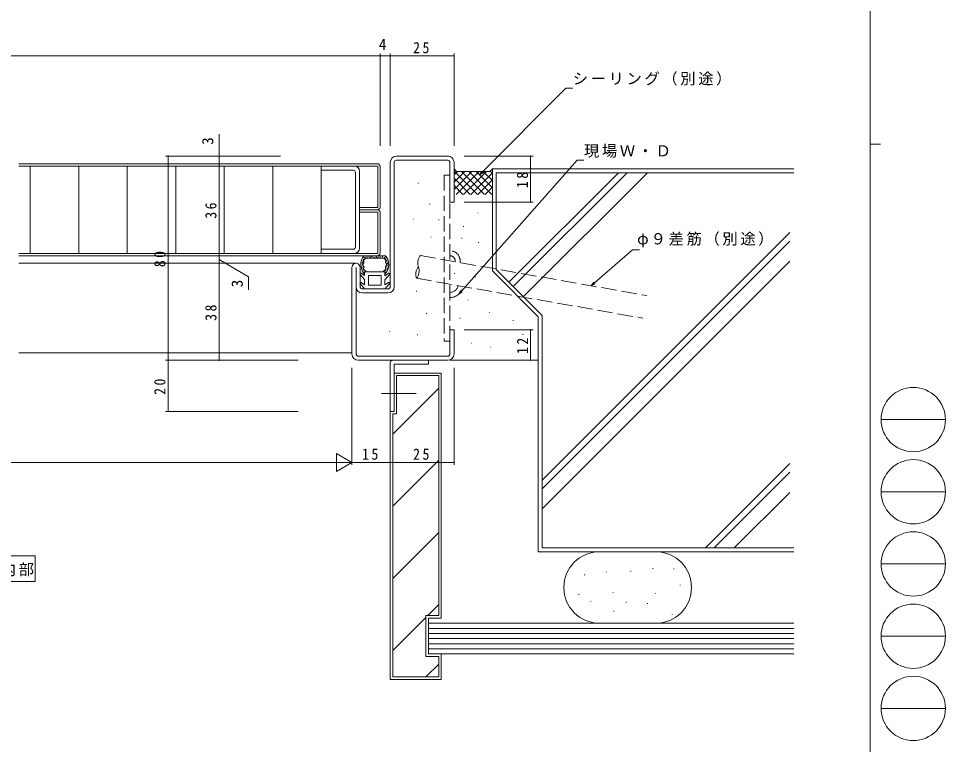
# Model space of a CAD drawing. Units: millimetres, scale not verified. Extents: x -594 to 539, y -420 to 386.
# Drawn here: x 176.4 to 539.5, y -228.1 to 56.2 of the extents above; entities that cross this region are included whole.
import ezdxf
from ezdxf.enums import TextEntityAlignment as Align

# ---------------------------------------------------------------- set-up
doc = ezdxf.new("R2010")
doc.units = ezdxf.units.MM
doc.header["$LTSCALE"] = 2
doc.linetypes.add('CHAIN2', pattern=[12, 9, -1, 1, -1])
doc.linetypes.add('DASHED3', pattern=[4, 3, -1])
for name, color, linetype, lineweight in [('0-1_YKK_ZWAK', 7, 'Continuous', 9), ('0-2_USER1', 3, 'Continuous', 9), ('0-3_YKK_11', 7, 'Continuous', 9), ('0-4_YKK_12', 2, 'Continuous', 9), ('0-5_YSS_K', 3, 'Continuous', 9), ('0-6_YKK_13', 4, 'Continuous', 9), ('0-7_YKK_D', 6, 'Continuous', 9)]:
    doc.layers.add(name, color=color, linetype=linetype, lineweight=lineweight)
doc.styles.add('ＭＳ ゴシック', font='')
doc.styles.get('ＭＳ ゴシック').set_extended_font_data('MS Gothic')

msp = doc.modelspace()

# ---------------------------------------------------------------- linework, layer by layer
at = {"layer": '0-1_YKK_ZWAK'}
for p, q in [((510, 382), (510, -368)), ((510, 7), (514, 7)), ((514.252, -100.88), (539.452, -100.88)), ((514.252, -129.16), (539.452, -129.16)), ((514.252, -157.44), (539.452, -157.44)), ((514.252, -185.72), (539.452, -185.72)), ((514.252, -214), (539.452, -214))]:
    msp.add_line(p, q, dxfattribs=at)
for centre in [(526.852, -100.88), (526.852, -129.16), (526.852, -157.44), (526.852, -185.72), (526.852, -214)]:
    msp.add_circle(centre, 12.6, dxfattribs=at)
at = {"layer": '0-2_USER1'}
for p, q in [((166.546, -154.245), (182.865, -154.245)), ((182.865, -154.245), (182.865, -164.245)), ((182.865, -164.245), (166.546, -164.245))]:
    msp.add_line(p, q, dxfattribs=at)
at = {"layer": '0-3_YKK_11'}
for p, q in [((324.478, 2.345), (344.478, 2.345)), ((344.478, 0.745), (324.478, 0.745)), ((294.979, -1.555), (307.979, -1.555)), ((294.979, -3.155), (294.979, -1.555)), ((307.479, -3.155), (294.979, -3.155)), ((309.979, -3.555), (309.979, -33.755)), ((321.978, -48.755), (321.978, -0.155)), ((323.578, -0.155), (323.578, -48.755)), ((345.379, -15.655), (345.379, -0.155)), ((346.978, -0.155), (346.978, -15.655)), ((308.379, -33.255), (308.379, -4.055)), ((346.978, -15.655), (345.379, -15.655)), ((294.979, -34.155), (307.479, -34.155)), ((294.979, -35.755), (294.979, -34.155)), ((307.979, -35.755), (294.979, -35.755)), ((306.978, -75.155), (306.978, -41.255)), ((308.579, -41.255), (308.579, -75.155)), ((310.179, -41.255), (310.179, -48.755)), ((311.079, -49.655), (321.078, -49.655)), ((321.078, -51.255), (311.079, -51.255)), ((345.379, -65.655), (346.978, -65.655)), ((345.379, -75.155), (345.379, -65.655)), ((346.978, -65.655), (346.978, -75.155)), ((309.479, -76.055), (344.478, -76.055)), ((344.478, -77.655), (309.478, -77.655)), ((321.978, -78.655), (321.978, -97.655)), ((336.978, -77.655), (322.978, -77.655)), ((323.478, -79.155), (336.978, -79.155)), ((323.478, -97.655), (323.478, -79.155)), ((336.978, -79.155), (336.978, -77.655)), ((321.978, -97.655), (323.478, -97.655))]:
    msp.add_line(p, q, dxfattribs=at)
for centre, radius, start, end in [((324.478, -0.155), 2.5, 90.00002, 180), ((324.478, -0.155), 0.9, 90.00002, 180), ((344.478, -0.155), 2.5, 359.99997, 90.00002), ((344.478, -0.155), 0.9, 359.99997, 90.00002), ((307.479, -4.055), 0.9, 0, 89.99997), ((307.979, -3.555), 2, 0, 89.99997), ((307.479, -33.255), 0.9, 270, 0), ((307.979, -33.755), 2, 270, 0), ((308.579, -41.255), 1.6, 359.99997, 180), ((311.079, -48.755), 2.5, 180, 269.99998), ((311.079, -48.755), 0.9, 180, 269.99998), ((321.078, -48.755), 2.5, 269.99998, 359.99997), ((321.078, -48.755), 0.9, 269.99998, 359.99997), ((309.478, -75.155), 2.5, 180, 269.99998), ((309.479, -75.155), 0.9, 180, 269.99998), ((344.478, -75.155), 2.5, 269.99998, 359.99997), ((344.478, -75.155), 0.9, 269.99998, 359.99997), ((322.978, -78.655), 1, 89.99997, 180.00002)]:
    msp.add_arc(centre, radius, start, end, dxfattribs=at)
at = {"layer": '0-4_YKK_12'}
for p, q in [((308.615, -39.655), (176.478, -39.655)), ((176.478, -74.655), (306.978, -74.655))]:
    msp.add_line(p, q, dxfattribs=at)
at = {"layer": '0-5_YSS_K'}
for p, q in [((346.978, -2.655), (347.978, -3.655)), ((361.979, -2.655), (360.978, -3.655)), ((361.979, -4.371), (361.121, -3.513)), ((361.979, -2.655), (480, -2.655)), ((361.979, -2.655), (361.979, -42.655)), ((351.18, -3.655), (346.978, -7.856)), ((348.351, -3.655), (346.978, -5.028)), ((354.008, -3.655), (346.978, -10.685)), ((353.292, -12.655), (346.978, -6.341)), ((356.12, -12.655), (347.12, -3.655)), ((356.836, -3.655), (347.836, -12.655)), ((360.978, -3.655), (347.978, -3.655)), ((358.949, -12.655), (349.949, -3.655)), ((359.665, -3.655), (350.665, -12.655)), ((361.777, -12.655), (352.777, -3.655)), ((361.979, -4.17), (353.493, -12.655)), ((361.979, -10.028), (355.606, -3.655)), ((361.979, -6.998), (356.322, -12.655)), ((361.979, -7.199), (358.434, -3.655)), ((363.479, -4.155), (363.479, -42.034)), ((478.5, -4.155), (363.479, -4.155)), ((480, -4.155), (363.479, -4.155)), ((363.479, -4.155), (363.479, -41.728)), ((368.493, -47.048), (411.387, -4.155)), ((370.19, -48.745), (414.781, -4.155)), ((374.15, -52.705), (422.7, -4.155)), ((332.81, -8.316), (333.01, -8.316)), ((350.464, -12.655), (346.978, -9.17)), ((361.979, -9.827), (359.15, -12.655)), ((361.979, -14.155), (361.979, -26.155)), ((337.412, -16.423), (337.612, -16.423)), ((356.257, -19.929), (356.457, -19.929)), ((331.057, -22.34), (331.257, -22.34)), ((340.918, -22.559), (341.118, -22.559)), ((350.559, -25.188), (350.759, -25.188)), ((381.478, -124.573), (478.5, -27.551)), ((337.85, -29.352), (338.05, -29.352)), ((349.902, -29.79), (350.102, -29.79)), ((356.476, -31.543), (356.676, -31.543)), ((381.478, -127.967), (478.5, -30.945)), ((381.478, -135.886), (478.5, -38.865)), ((363.479, -42.034), (381.478, -60.034)), ((363.479, -42.034), (381.478, -60.034)), ((347.053, -43.595), (347.253, -43.595)), ((355.161, -44.909), (355.361, -44.909)), ((332.153, -50.607), (332.353, -50.607)), ((352.312, -53.893), (352.512, -53.893)), ((336.097, -59.371), (336.297, -59.371)), ((349.245, -61.124), (349.445, -61.124)), ((360.858, -58.933), (361.058, -58.933)), ((381.478, -60.034), (381.478, -151.155)), ((381.478, -151.155), (381.478, -60.034)), ((370.061, -62.001), (370.261, -62.001)), ((321.635, -66.383), (321.835, -66.383)), ((332.591, -67.698), (332.791, -67.698)), ((373.786, -67.479), (373.986, -67.479)), ((353.627, -70.985), (353.827, -70.985)), ((361.077, -72.519), (361.277, -72.519)), ((373.129, -73.615), (373.329, -73.615)), ((345.379, -77.655), (379.979, -77.655)), ((323.478, -97.655), (323.478, -82.658)), ((341.978, -82.658), (323.478, -82.658)), ((341.978, -178.658), (341.978, -82.658)), ((324.478, -98.658), (324.478, -83.658)), ((322.978, -106.521), (340.979, -88.521)), ((321.978, -97.655), (321.978, -202.658)), ((323.478, -97.655), (321.978, -97.655)), ((322.978, -98.658), (324.478, -98.658)), ((322.978, -98.658), (322.978, -201.658)), ((322.978, -134.806), (340.979, -116.806)), ((445.406, -151.155), (478.5, -118.061)), ((448.8, -151.155), (478.5, -121.455)), ((456.72, -151.155), (478.5, -129.375)), ((322.978, -163.09), (340.979, -145.09)), ((381.478, -151.155), (478.5, -151.155)), ((381.478, -151.155), (480, -151.155)), ((379.979, -152.655), (444.737, -152.655)), ((480, -152.655), (379.979, -152.655)), ((403.983, -152.655), (425.983, -152.655)), ((424.834, -159.09), (424.834, -159.29)), ((433.103, -159.266), (433.103, -159.466)), ((398.094, -161.553), (398.094, -161.753)), ((406.714, -160.498), (406.714, -160.698)), ((416.214, -160.146), (416.214, -160.346)), ((435.565, -165.6), (435.565, -165.8)), ((395.807, -169.294), (395.807, -169.494)), ((409.353, -168.59), (409.353, -168.79)), ((425.89, -168.942), (425.89, -169.142)), ((336.694, -177.658), (340.979, -173.374)), ((400.557, -172.109), (400.557, -172.309)), ((414.455, -172.285), (414.455, -172.485)), ((422.723, -172.812), (422.723, -173.012)), ((340.979, -177.658), (335.978, -177.658)), ((335.978, -193.658), (335.978, -177.658)), ((409.529, -175.803), (409.529, -176.003)), ((432.399, -177.034), (432.399, -177.234)), ((322.978, -191.374), (335.978, -178.374)), ((336.978, -178.658), (341.978, -178.658)), ((336.978, -192.658), (336.978, -178.658)), ((336.978, -180.658), (480, -180.658)), ((425.983, -180.655), (403.983, -180.655)), ((336.978, -182.658), (480, -182.658)), ((336.978, -184.658), (480, -184.658)), ((336.978, -186.658), (480, -186.658)), ((336.978, -188.658), (480, -188.658)), ((336.978, -190.658), (480, -190.658)), ((336.978, -192.658), (341.978, -192.658)), ((336.978, -192.658), (480, -192.658)), ((341.978, -202.658), (341.978, -192.658)), ((335.978, -201.658), (340.979, -196.658)), ((321.978, -202.658), (341.978, -202.658)), ((340.979, -201.658), (322.978, -201.658))]:
    msp.add_line(p, q, dxfattribs=at)
at = {"layer": '0-5_YSS_K', "linetype": 'DASHED3'}
for p, q in [((333.815, -36.652), (422.445, -52.28)), ((332.252, -45.515), (420.883, -61.143))]:
    msp.add_line(p, q, dxfattribs=at)
at = {"layer": '0-5_YSS_K'}
for points in [[(361.979, -42.655), (379.979, -60.655), (379.979, -152.655)], [(340.979, -177.658), (340.979, -83.658), (324.478, -83.658)], [(340.979, -201.658), (340.979, -193.658), (335.978, -193.658)]]:
    msp.add_lwpolyline(points, dxfattribs=at)
at = {"layer": '0-5_YSS_K', "linetype": 'DASHED3'}
for centre, radius, start, end in [((345.379, -38.691), 3.979, 350.00006, 90), ((337.263, -39.545), 4.5, 140.00002, 199.99997), ((345.379, -38.691), 2.024, 350.00006, 90), ((336.481, -43.976), 4.5, 139.99997, 200.00002), ((328.805, -42.623), 4.5, 319.99997, 20.00002), ((345.379, -47.83), 3.217, 270, 350.00006), ((345.379, -47.83), 5.213, 270, 350.00006)]:
    msp.add_arc(centre, radius, start, end, dxfattribs=at)
at = {"layer": '0-5_YSS_K'}
for centre, start, end in [((403.983, -166.655), 90, 270), ((425.983, -166.655), 270, 90)]:
    msp.add_arc(centre, 14, start, end, dxfattribs=at)
at = {"layer": '0-6_YKK_13'}
for p, q in [((316.979, -0.655), (176.478, -0.655)), ((317.079, -1.555), (176.478, -1.555)), ((180.979, -1.555), (180.979, -35.755)), ((199.979, -1.555), (199.979, -35.755)), ((218.979, -1.555), (218.979, -35.755)), ((237.979, -1.555), (237.979, -35.755)), ((256.979, -1.555), (256.979, -35.755)), ((275.979, -1.555), (275.979, -35.755)), ((294.979, -1.555), (294.979, -35.755)), ((317.079, -1.555), (317.079, -17.755)), ((317.979, -1.655), (317.979, -17.655)), ((309.979, -17.755), (317.079, -17.755)), ((316.979, -18.655), (309.979, -18.655)), ((316.979, -18.655), (309.979, -18.655)), ((317.079, -19.555), (309.979, -19.555)), ((317.079, -19.555), (317.079, -35.755)), ((317.979, -19.655), (317.979, -35.655)), ((176.478, -35.755), (317.079, -35.755)), ((176.478, -36.655), (316.979, -36.655)), ((310.843, -39.647), (311.043, -39.647)), ((310.974, -39.253), (311.174, -39.253)), ((311.046, -39.838), (311.246, -39.838)), ((311.141, -38.657), (311.341, -38.657)), ((311.646, -39.476), (311.228, -40.105)), ((311.249, -39.385), (311.449, -39.385)), ((311.356, -38.18), (311.556, -38.18)), ((311.38, -38.884), (311.58, -38.884)), ((311.416, -38.645), (311.616, -38.645)), ((311.811, -38.143), (311.575, -38.371)), ((311.575, -38.371), (311.6, -38.707)), ((311.6, -38.707), (311.705, -39.101)), ((311.705, -39.101), (311.646, -39.476)), ((320.166, -36.655), (311.68, -36.655)), ((311.69, -37.44), (311.89, -37.44)), ((312.165, -37.942), (311.811, -38.143)), ((311.881, -37.738), (312.081, -37.738)), ((311.94, -36.808), (312.14, -36.808)), ((312.036, -37.357), (312.236, -37.357)), ((312.403, -37.655), (312.165, -37.942)), ((312.403, -37.655), (319.442, -37.655)), ((312.716, -37.153), (312.916, -37.153)), ((313.002, -37.439), (313.202, -37.439)), ((313.449, -36.956), (313.649, -36.956)), ((313.717, -37.224), (313.917, -37.224)), ((314.164, -37.242), (314.364, -37.242)), ((314.521, -37.01), (314.721, -37.01)), ((314.789, -37.153), (314.989, -37.153)), ((315.451, -37.385), (315.65, -37.385)), ((315.79, -36.974), (315.99, -36.974)), ((316.237, -37.385), (316.437, -37.385)), ((316.523, -37.046), (316.723, -37.046)), ((316.916, -37.332), (317.116, -37.332)), ((317.345, -37.189), (317.545, -37.189)), ((317.935, -37.135), (318.135, -37.135)), ((318.006, -37.528), (318.206, -37.528)), ((318.846, -37.063), (319.046, -37.063)), ((319.681, -37.942), (319.442, -37.655)), ((319.527, -36.689), (319.727, -36.689)), ((319.65, -37.349), (319.851, -37.349)), ((320.034, -38.143), (319.681, -37.942)), ((319.718, -37.798), (319.918, -37.798)), ((319.837, -37.452), (320.037, -37.452)), ((319.956, -36.951), (320.156, -36.951)), ((320.271, -38.371), (320.034, -38.143)), ((320.123, -38.037), (320.324, -38.037)), ((320.141, -39.101), (320.246, -38.707)), ((320.199, -39.476), (320.141, -39.101)), ((320.617, -40.105), (320.199, -39.476)), ((320.246, -38.707), (320.271, -38.371)), ((320.255, -37.56), (320.455, -37.56)), ((320.314, -38.955), (320.514, -38.955)), ((320.529, -38.573), (320.729, -38.573)), ((320.732, -39.289), (320.932, -39.289)), ((320.756, -39.707), (320.956, -39.707)), ((321.054, -39.85), (321.254, -39.85)), ((311.923, -44.436), (310.575, -43.534)), ((310.64, -41.043), (310.84, -41.043)), ((310.831, -40.411), (311.031, -40.411)), ((311.01, -40.434), (311.21, -40.434)), ((311.172, -41.458), (311.372, -41.458)), ((311.177, -41.126), (311.377, -41.126)), ((311.219, -41.88), (311.419, -41.88)), ((311.228, -40.105), (311.321, -40.405)), ((311.277, -42.267), (311.477, -42.267)), ((311.321, -40.405), (311.568, -40.723)), ((311.404, -40.959), (311.604, -40.959)), ((311.568, -40.723), (311.718, -41.076)), ((311.662, -41.461), (311.576, -41.827)), ((311.576, -41.827), (311.663, -42.125)), ((311.606, -42.889), (311.806, -42.889)), ((311.718, -41.076), (311.662, -41.461)), ((311.663, -42.125), (311.954, -42.353)), ((311.923, -44.436), (311.923, -42.955)), ((311.923, -42.955), (315.923, -42.955)), ((311.954, -42.353), (312.348, -42.544)), ((319.498, -42.544), (319.892, -42.353)), ((319.845, -44.527), (321.292, -43.56)), ((319.852, -42.619), (320.052, -42.619)), ((319.892, -42.353), (320.182, -42.125)), ((320.127, -41.076), (320.278, -40.723)), ((320.184, -41.461), (320.127, -41.076)), ((320.145, -42.291), (320.345, -42.291)), ((320.182, -42.125), (320.27, -41.827)), ((320.27, -41.827), (320.184, -41.461)), ((320.204, -42.995), (320.404, -42.995)), ((320.278, -40.723), (320.525, -40.405)), ((320.481, -41.031), (320.681, -41.031)), ((320.525, -40.405), (320.617, -40.105)), ((320.626, -42.115), (320.826, -42.115)), ((320.685, -41.552), (320.885, -41.552)), ((320.887, -40.53), (321.087, -40.53)), ((321.042, -41.138), (321.242, -41.138)), ((321.09, -40.387), (321.29, -40.387)), ((311.923, -46.055), (310.179, -43.976)), ((311.923, -48.036), (310.575, -47.134)), ((311.923, -48.036), (311.923, -46.055)), ((313.423, -48.155), (313.423, -44.455)), ((313.423, -44.455), (315.923, -44.455)), ((318.423, -44.455), (315.923, -44.455)), ((318.423, -48.155), (318.423, -44.455)), ((319.845, -48.127), (321.292, -47.16)), ((319.923, -46.055), (320.005, -46.008)), ((319.923, -48.121), (319.923, -46.055)), ((320.005, -46.008), (321.688, -44.002)), ((311.923, -49.655), (310.179, -47.576)), ((316.018, -49.655), (311.923, -49.655)), ((315.923, -48.155), (313.423, -48.155)), ((315.923, -48.155), (318.423, -48.155)), ((320.005, -49.607), (321.688, -47.602))]:
    msp.add_line(p, q, dxfattribs=at)
at = {"layer": '0-6_YKK_13', "linetype": 'DASHED3'}
for p, q in [((343.078, -5.155), (343.078, -70.155)), ((345.379, -5.155), (343.078, -5.155)), ((345.379, -70.155), (345.379, -5.155)), ((343.078, -70.155), (345.379, -70.155))]:
    msp.add_line(p, q, dxfattribs=at)
at = {"layer": '0-6_YKK_13', "linetype": 'CHAIN2'}
msp.add_line((318.616, -90.655), (332.148, -90.655), dxfattribs=at)
at = {"layer": '0-6_YKK_13'}
for points in [[(319.923, -44.521), (319.923, -42.955), (315.923, -42.955)], [(316.018, -49.655), (319.923, -49.655), (320.005, -49.607)]]:
    msp.add_lwpolyline(points, dxfattribs=at)
for centre, radius, start, end in [((316.979, -1.655), 1, 0, 90), ((316.979, -17.655), 1, 270, 0), ((316.979, -19.655), 1, 0, 90), ((316.979, -35.655), 1, 270, 0), ((315.923, -40.155), 5.5, 140.48035, 223.34175), ((315.923, -40.155), 5.5, 316.65823, 39.51962), ((310.408, -43.784), 0.3, 56.21114, 220.00243), ((315.923, -40.155), 4.3, 213.74989, 220.62927), ((315.923, -40.155), 4.3, 319.3705, 326.24989), ((321.458, -43.809), 0.3, 319.99756, 123.78885), ((310.408, -47.384), 0.3, 56.21114, 220.00243), ((321.458, -47.409), 0.3, 319.99756, 123.78885)]:
    msp.add_arc(centre, radius, start, end, dxfattribs=at)
at = {"layer": '0-7_YKK_D'}
for p, q in [((317.979, 41.59), (31.978, 41.59)), ((317.979, 6.347), (317.979, 42.59)), ((321.978, 41.59), (317.979, 41.59)), ((321.978, 6.347), (321.978, 42.59)), ((346.978, 41.59), (321.978, 41.59)), ((346.978, 6.347), (346.978, 42.59)), ((358.166, -3.811), (390.758, 28.937)), ((390.758, 28.937), (393.458, 28.937)), ((254.979, 2.345), (254.979, 10.945)), ((278.979, 2.345), (233.979, 2.345)), ((234.979, 2.345), (234.979, -77.655)), ((278.979, 2.345), (253.979, 2.345)), ((254.979, -0.655), (254.979, 2.345)), ((349.855, -50.55), (395.157, 0.694)), ((350.978, 2.345), (377.978, 2.345)), ((376.978, 2.345), (376.978, -15.655)), ((395.157, 0.694), (397.857, 0.694)), ((254.979, -0.655), (254.979, -36.655)), ((356.966, -5.016), (357.843, -3.49)), ((356.966, -5.016), (358.166, -3.811)), ((358.489, -4.132), (356.966, -5.016)), ((350.978, -15.655), (377.978, -15.655)), ((401.982, -47.334), (416.93, -34.427)), ((416.93, -34.427), (419.63, -34.427)), ((254.979, -36.655), (254.979, -39.655)), ((254.979, -38.155), (266.53, -44.884)), ((254.979, -77.655), (254.979, -39.655)), ((266.53, -44.884), (266.53, -50.084)), ((400.695, -48.445), (401.684, -46.989)), ((348.73, -51.824), (349.514, -50.248)), ((348.73, -51.824), (349.855, -50.55)), ((400.695, -48.445), (401.982, -47.334)), ((402.279, -47.679), (400.695, -48.445)), ((350.197, -50.852), (348.73, -51.824)), ((350.978, -65.655), (377.978, -65.655)), ((376.978, -65.655), (376.978, -77.655)), ((285.979, -77.655), (233.979, -77.655)), ((278.979, -77.655), (233.979, -77.655)), ((234.979, -77.655), (234.979, -97.655)), ((278.979, -77.655), (253.979, -77.655)), ((306.978, -80.655), (306.978, -118.654)), ((306.979, -80.655), (306.979, -118.654)), ((321.978, -80.655), (321.978, -118.654)), ((321.978, -80.655), (321.978, -118.654)), ((346.978, -80.655), (346.978, -118.654)), ((285.979, -97.655), (233.979, -97.655)), ((300.917, -114.154), (300.917, -121.154)), ((306.979, -117.654), (300.917, -114.154)), ((49.979, -117.655), (299.979, -117.654)), ((306.979, -117.654), (294.854, -117.654)), ((306.979, -117.654), (300.917, -121.154)), ((306.978, -117.654), (321.978, -117.654)), ((346.978, -117.654), (321.978, -117.654))]:
    msp.add_line(p, q, dxfattribs=at)
for centre, start, end in [((317.979, 41.59), 0, 180), ((317.979, 41.59), 180, 0), ((321.978, 41.59), 0, 180), ((321.978, 41.59), 180, 0), ((346.978, 41.59), 0, 180), ((346.978, 41.59), 180, 0), ((234.979, 2.345), 90, 270), ((234.979, 2.345), 270, 90), ((254.979, 2.345), 90, 270), ((254.979, 2.345), 270, 90), ((376.978, 2.345), 90, 270), ((376.978, 2.345), 270, 90), ((254.979, -0.655), 90, 270), ((254.979, -0.655), 90, 270), ((254.979, -0.655), 270, 90), ((254.979, -0.655), 270, 90), ((376.978, -15.655), 90, 270), ((376.978, -15.655), 270, 90), ((254.979, -36.655), 90, 270), ((254.979, -36.655), 90, 270), ((254.979, -39.655), 90, 270), ((254.979, -39.655), 90, 270), ((254.979, -36.655), 270, 90), ((254.979, -36.655), 270, 90), ((254.979, -39.655), 270, 90), ((254.979, -39.655), 270, 90), ((376.978, -65.655), 90, 270), ((376.978, -65.655), 270, 90), ((234.979, -77.655), 90, 270), ((234.979, -77.655), 90, 270), ((234.979, -77.655), 270, 90), ((234.979, -77.655), 270, 90), ((254.979, -77.655), 90, 270), ((254.979, -77.655), 270, 90), ((376.978, -77.655), 90, 270), ((376.978, -77.655), 270, 90), ((234.979, -97.655), 90, 270), ((234.979, -97.655), 270, 90), ((321.978, -117.654), 0, 180), ((321.978, -117.654), 0, 180), ((321.978, -117.654), 180, 0), ((321.978, -117.654), 180, 0), ((346.978, -117.654), 0, 180), ((346.978, -117.654), 180, 0)]:
    msp.add_arc(centre, 0.106, start, end, dxfattribs=at)

# ---------------------------------------------------------------- texts
at = {"layer": '0-2_USER1', "color": 7, "insert": (169.425, -162.245), "char_height": 4.399, "attachment_point": 7, "style": 'ＭＳ ゴシック'}
msp.add_mtext('\\T1.17;内部', dxfattribs=at)
at = {"layer": '0-7_YKK_D', "color": 7, "style": 'ＭＳ ゴシック'}
msp.add_text('4', height=4.399, dxfattribs=at).set_placement((317.529, 42.59), align=Align.BOTTOM_LEFT)
for p in [(253.979, 6.745), (265.53, -49.084)]:
    msp.add_text('3', height=4.399, rotation=90, dxfattribs=at).set_placement(p, align=Align.BOTTOM_LEFT)
at = {"layer": '0-7_YKK_D', "color": 7, "char_height": 4.399, "attachment_point": 7, "style": 'ＭＳ ゴシック'}
for s, insert in [('\\T1.36;\\W0.9;25', (330.958, 42.59)), ('\\T1.17;シーリング（別途）', (393.458, 29.937)), ('\\T1.17;現場Ｗ・Ｄ', (397.857, 1.694)), ('\\T1.17;φ９差筋（別途）', (418.67, -33.427)), ('\\T1.36;\\W0.9;15', (310.958, -116.654)), ('\\T1.36;\\W0.9;25', (330.958, -116.654))]:
    msp.add_mtext(s, dxfattribs=dict(at, insert=insert))
at = {"layer": '0-7_YKK_D', "color": 7, "char_height": 4.399, "attachment_point": 7, "rotation": 90, "style": 'ＭＳ ゴシック'}
for s, insert in [('\\T1.36;\\W0.9;18', (375.978, -10.175)), ('\\T1.36;\\W0.9;36', (253.979, -22.175)), ('\\T1.36;\\W0.9;80', (233.979, -41.175)), ('\\T1.36;\\W0.9;38', (253.979, -62.175)), ('\\T1.36;\\W0.9;12', (375.978, -75.175)), ('\\T1.36;\\W0.9;20', (233.979, -91.175))]:
    msp.add_mtext(s, dxfattribs=dict(at, insert=insert))

doc.saveas('drawing.dxf')
